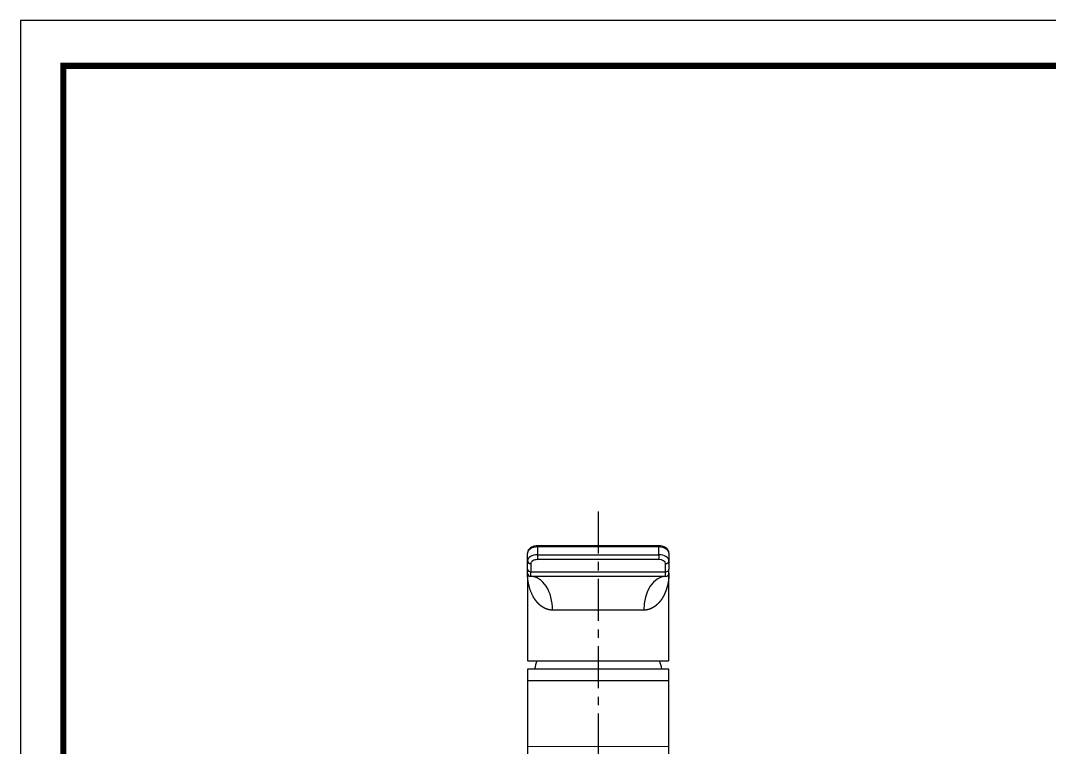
# Model space of a CAD drawing. Extents: x 1571 to 2360, y 0 to 579.
# Drawn here: x 1570.6 to 1876.1, y 363 to 578.8 of the extents above; entities that cross this region are included whole.
import ezdxf

# ---------------------------------------------------------------- set-up
doc = ezdxf.new("R2010")
doc.units = 0
doc.header["$LTSCALE"] = 10
doc.header["$MEASUREMENT"] = 0
doc.linetypes.add('CENTER', pattern=[2, 1.25, -0.25, 0.25, -0.25])
doc.layers.get('0').update_dxf_attribs({"linetype": 'CONTINUOUS'})
doc.layers.add('1', color=7, linetype='CONTINUOUS')

msp = doc.modelspace()

# ---------------------------------------------------------------- linework, layer by layer
at = {"lineweight": -3, "ltscale": 0.5}
msp.add_lwpolyline([(1570.59, 0), (2360.47, 0), (2360.47, 578.76), (1570.59, 578.76)], close=True, dxfattribs=at)
at = {"color": 5, "linetype": 'ByBlock', "lineweight": -3, "const_width": 1.82}
msp.add_lwpolyline([(1583.29, 24.78), (2347.69, 24.78), (2347.69, 565.32), (1583.29, 565.32)], close=True, dxfattribs=at)
at = {"layer": '1', "color": 1, "linetype": 'CENTER', "lineweight": -3}
msp.add_line((1742.12, 433.07), (1742.12, 254.29), dxfattribs=at)
at = {"layer": '1', "color": 7, "linetype": 'Continuous', "lineweight": -3}
for p, q in [((1760.12, 422.88), (1724.12, 422.88)), ((1724.12, 422.88), (1724.12, 422.52)), ((1760.12, 422.52), (1724.12, 422.52)), ((1724.12, 422.52), (1724.12, 420.22)), ((1760.12, 422.88), (1760.12, 422.52)), ((1760.12, 420.22), (1760.12, 422.52)), ((1721.12, 418.38), (1721.12, 420.69)), ((1724.12, 420.22), (1724.12, 418.77)), ((1724.12, 420.22), (1760.12, 420.22)), ((1760.12, 418.77), (1724.12, 418.77)), ((1760.12, 420.22), (1760.12, 418.77)), ((1763.12, 420.69), (1763.12, 418.38)), ((1721.12, 415.94), (1721.12, 418.38)), ((1721.12, 414.77), (1721.12, 415.94)), ((1722.12, 417.58), (1722.12, 415.14)), ((1762.12, 415.14), (1762.12, 417.58)), ((1763.12, 418.38), (1763.12, 415.94)), ((1763.12, 414.77), (1763.12, 415.94)), ((1721.12, 414.77), (1721.12, 388.96)), ((1722.12, 413.77), (1722.12, 415.14)), ((1722.12, 415.14), (1762.12, 415.14)), ((1762.12, 413.77), (1722.12, 413.77)), ((1762.12, 413.77), (1762.12, 415.14)), ((1763.12, 388.95), (1763.12, 414.77)), ((1755.67, 403.77), (1728.57, 403.77)), ((1721.2, 388.77), (1763.04, 388.77)), ((1721.12, 386.29), (1721.12, 260.79)), ((1763.12, 386.29), (1721.12, 386.29)), ((1763.12, 260.79), (1763.12, 386.29)), ((1763.12, 382.81), (1721.12, 382.81)), ((1763.12, 363.25), (1721.12, 363.23))]:
    msp.add_line(p, q, dxfattribs=at)
for centre, radius, start, end in [((1722.12, 414.77), 1, 180, 270), ((1762.12, 414.77), 1, 270, 0), ((1791.02, 368.93), 70, 163.5357, 165.6413), ((1693.22, 368.93), 70, 14.3587, 16.4643)]:
    msp.add_arc(centre, radius, start, end, dxfattribs=at)
for centre, major_axis, ratio, start_param, end_param in [((1724.12, 420.69), (3, 0), 0.611141, 1.570796, 3.141593), ((1760.12, 420.69), (3, 0), 0.611141, 0, 1.570796), ((1724.12, 418.38), (3, 0), 0.611141, 1.570796, 3.141593), ((1724.12, 417.58), (2, 0), 0.595317, 1.570796, 3.141593), ((1760.12, 418.38), (3, 0), 0.611141, 0, 1.570796), ((1760.12, 417.58), (2, 0), 0.595317, 0, 1.570796), ((1722.12, 418.38), (-1, 0), 0.804334, 0, 1.570796), ((1722.12, 415.94), (-1, 0), 0.804334, 0, 1.570796), ((1762.12, 418.38), (1, 0), 0.804334, 4.712389, 6.283185), ((1762.12, 415.94), (1, 0), 0.804334, 4.712389, 6.283185), ((1722.12, 403.77), (0, -10), 0.645161, 1.570796, 3.141593), ((1762.12, 403.77), (0, -10), 0.645161, 3.141593, 4.712389)]:
    msp.add_ellipse(centre, major_axis=major_axis, ratio=ratio, start_param=start_param, end_param=end_param, dxfattribs=at)
for points, knots in [([(1724.12, 422.88), (1723.98, 422.88), (1723.59, 422.86), (1722.95, 422.74), (1722.29, 422.47), (1721.76, 422.1), (1721.38, 421.65), (1721.16, 421.16), (1721.12, 420.84), (1721.12, 420.69)], [0, 0, 0, 0, 0.092578, 0.26268, 0.437207, 0.596567, 0.745319, 0.886291, 1, 1, 1, 1]), ([(1763.12, 420.69), (1763.12, 420.84), (1763.08, 421.17), (1762.86, 421.65), (1762.49, 422.09), (1761.99, 422.44), (1761.37, 422.71), (1760.73, 422.85), (1760.3, 422.88), (1760.12, 422.88)], [0, 0, 0, 0, 0.11666, 0.257914, 0.399913, 0.550668, 0.712469, 0.880169, 1, 1, 1, 1]), ([(1721.15, 413.77), (1721.15, 413.79), (1721.15, 413.83), (1721.14, 413.9), (1721.14, 413.96), (1721.14, 414.02), (1721.13, 414.09), (1721.13, 414.15), (1721.13, 414.22), (1721.13, 414.29), (1721.12, 414.35), (1721.12, 414.42), (1721.12, 414.49), (1721.12, 414.56), (1721.12, 414.63), (1721.12, 414.7), (1721.12, 414.75), (1721.12, 414.77)], [0, 0, 0, 0, 0.062604, 0.125789, 0.189554, 0.253899, 0.318824, 0.38433, 0.450417, 0.517083, 0.58433, 0.652158, 0.720565, 0.789553, 0.859122, 0.929271, 1, 1, 1, 1]), ([(1728.57, 403.77), (1728.56, 403.77), (1728.54, 403.77), (1728.5, 403.77), (1728.47, 403.77), (1728.43, 403.77), (1728.4, 403.77), (1728.37, 403.77), (1728.33, 403.78), (1728.3, 403.78), (1728.26, 403.78), (1728.23, 403.78), (1728.19, 403.78), (1728.16, 403.79), (1728.12, 403.79), (1728.09, 403.79), (1728.06, 403.8), (1728.02, 403.8), (1727.99, 403.8), (1727.95, 403.81), (1727.92, 403.81), (1727.88, 403.82), (1727.85, 403.82), (1727.81, 403.83), (1727.78, 403.83), (1727.75, 403.84), (1727.71, 403.84), (1727.68, 403.85), (1727.64, 403.86), (1727.61, 403.86), (1727.57, 403.87), (1727.54, 403.88), (1727.51, 403.89), (1727.47, 403.89), (1727.44, 403.9), (1727.4, 403.91), (1727.37, 403.92), (1727.33, 403.93), (1727.3, 403.94), (1727.26, 403.94), (1727.23, 403.95), (1727.2, 403.96), (1727.16, 403.97), (1727.13, 403.98), (1727.09, 403.99), (1727.06, 404), (1727.02, 404.01), (1726.99, 404.03), (1726.96, 404.04), (1726.92, 404.05), (1726.89, 404.06), (1726.85, 404.07), (1726.82, 404.08), (1726.79, 404.1), (1726.75, 404.11), (1726.72, 404.12), (1726.68, 404.14), (1726.65, 404.15), (1726.62, 404.16), (1726.58, 404.18), (1726.55, 404.19), (1726.51, 404.21), (1726.48, 404.22), (1726.45, 404.24), (1726.41, 404.25), (1726.38, 404.27), (1726.34, 404.28), (1726.31, 404.3), (1726.28, 404.31), (1726.24, 404.33), (1726.21, 404.35), (1726.18, 404.36), (1726.14, 404.38), (1726.11, 404.4), (1726.08, 404.42), (1726.04, 404.43), (1726.01, 404.45), (1725.97, 404.47), (1725.94, 404.49), (1725.91, 404.51), (1725.87, 404.53), (1725.84, 404.55), (1725.81, 404.57), (1725.78, 404.59), (1725.74, 404.61), (1725.71, 404.63), (1725.68, 404.65), (1725.64, 404.67), (1725.61, 404.69), (1725.58, 404.71), (1725.54, 404.73), (1725.51, 404.75), (1725.48, 404.77), (1725.45, 404.8), (1725.41, 404.82), (1725.38, 404.84), (1725.35, 404.86), (1725.32, 404.89), (1725.28, 404.91), (1725.25, 404.93), (1725.22, 404.96), (1725.19, 404.98), (1725.15, 405.01), (1725.12, 405.03), (1725.09, 405.06), (1725.06, 405.08), (1725.03, 405.11), (1724.99, 405.13), (1724.96, 405.16), (1724.93, 405.18), (1724.9, 405.21), (1724.87, 405.24), (1724.83, 405.26), (1724.8, 405.29), (1724.77, 405.32), (1724.74, 405.35), (1724.71, 405.37), (1724.68, 405.4), (1724.65, 405.43), (1724.62, 405.46), (1724.58, 405.49), (1724.55, 405.52), (1724.52, 405.55), (1724.49, 405.58), (1724.46, 405.6), (1724.43, 405.63), (1724.4, 405.67), (1724.37, 405.7), (1724.34, 405.73), (1724.31, 405.76), (1724.28, 405.79), (1724.25, 405.82), (1724.22, 405.85), (1724.19, 405.88), (1724.16, 405.92), (1724.13, 405.95), (1724.1, 405.98), (1724.07, 406.01), (1724.04, 406.05), (1724.01, 406.08), (1723.98, 406.11), (1723.95, 406.15), (1723.92, 406.18), (1723.89, 406.22), (1723.86, 406.25), (1723.83, 406.29), (1723.8, 406.32), (1723.78, 406.36), (1723.75, 406.39), (1723.72, 406.43), (1723.69, 406.46), (1723.66, 406.5), (1723.63, 406.54), (1723.61, 406.57), (1723.58, 406.61), (1723.55, 406.65), (1723.52, 406.68), (1723.49, 406.72), (1723.47, 406.76), (1723.44, 406.8), (1723.41, 406.84), (1723.38, 406.88), (1723.36, 406.91), (1723.33, 406.95), (1723.3, 406.99), (1723.28, 407.03), (1723.25, 407.07), (1723.22, 407.11), (1723.2, 407.15), (1723.17, 407.19), (1723.14, 407.23), (1723.12, 407.28), (1723.09, 407.32), (1723.06, 407.36), (1723.04, 407.4), (1723.01, 407.44), (1722.99, 407.49), (1722.96, 407.53), (1722.94, 407.57), (1722.91, 407.61), (1722.89, 407.66), (1722.86, 407.7), (1722.84, 407.74), (1722.81, 407.79), (1722.79, 407.83), (1722.71, 407.97), (1722.6, 408.19), (1722.44, 408.52), (1722.28, 408.87), (1722.13, 409.22), (1721.99, 409.59), (1721.86, 409.98), (1721.73, 410.38), (1721.62, 410.79), (1721.55, 411.09), (1721.5, 411.28), (1721.49, 411.34), (1721.48, 411.4), (1721.46, 411.46), (1721.45, 411.53), (1721.44, 411.6), (1721.42, 411.67), (1721.41, 411.74), (1721.39, 411.81), (1721.38, 411.89), (1721.36, 411.97), (1721.35, 412.05), (1721.34, 412.13), (1721.32, 412.22), (1721.31, 412.31), (1721.29, 412.4), (1721.28, 412.49), (1721.27, 412.59), (1721.25, 412.68), (1721.24, 412.78), (1721.23, 412.88), (1721.22, 412.99), (1721.21, 413.09), (1721.2, 413.2), (1721.19, 413.31), (1721.18, 413.42), (1721.17, 413.54), (1721.16, 413.65), (1721.15, 413.73), (1721.15, 413.77)], [0, 0, 0, 0, 0.002223, 0.004451, 0.006684, 0.008922, 0.011165, 0.013414, 0.015667, 0.017926, 0.020189, 0.022459, 0.024733, 0.027013, 0.029299, 0.03159, 0.033887, 0.03619, 0.038499, 0.040813, 0.043133, 0.045459, 0.047791, 0.05013, 0.052474, 0.054824, 0.057181, 0.059544, 0.061913, 0.064289, 0.066671, 0.06906, 0.071455, 0.073857, 0.076266, 0.078681, 0.081103, 0.083531, 0.085967, 0.08841, 0.090859, 0.093315, 0.095779, 0.09825, 0.100727, 0.103212, 0.105704, 0.108204, 0.110711, 0.113225, 0.115746, 0.118275, 0.120812, 0.123356, 0.125907, 0.128467, 0.131034, 0.133608, 0.136191, 0.138781, 0.141379, 0.143985, 0.146599, 0.149221, 0.151851, 0.154489, 0.157135, 0.159789, 0.162451, 0.165122, 0.1678, 0.170487, 0.173183, 0.175886, 0.178598, 0.181319, 0.184047, 0.186785, 0.189531, 0.192285, 0.195048, 0.19782, 0.2006, 0.203389, 0.206187, 0.208993, 0.211808, 0.214632, 0.217465, 0.220307, 0.223158, 0.226017, 0.228886, 0.231763, 0.23465, 0.237546, 0.240451, 0.243365, 0.246288, 0.24922, 0.252161, 0.255112, 0.258072, 0.261041, 0.26402, 0.267007, 0.270005, 0.273011, 0.276027, 0.279053, 0.282088, 0.285132, 0.288186, 0.29125, 0.294323, 0.297406, 0.300498, 0.3036, 0.306712, 0.309833, 0.312964, 0.316105, 0.319256, 0.322416, 0.325586, 0.328766, 0.331956, 0.335156, 0.338366, 0.341585, 0.344815, 0.348054, 0.351304, 0.354563, 0.357833, 0.361112, 0.364402, 0.367701, 0.371011, 0.374331, 0.377661, 0.381001, 0.384352, 0.387712, 0.391083, 0.394464, 0.397856, 0.401257, 0.404669, 0.408091, 0.411524, 0.414966, 0.41842, 0.421883, 0.425357, 0.428842, 0.432337, 0.435842, 0.439358, 0.442884, 0.446421, 0.449968, 0.453526, 0.457094, 0.460673, 0.464262, 0.467862, 0.471473, 0.475094, 0.478726, 0.482369, 0.486022, 0.489686, 0.49336, 0.497046, 0.500742, 0.504448, 0.508166, 0.511894, 0.515633, 0.519383, 0.523144, 0.526915, 0.530698, 0.534491, 0.538295, 0.564905, 0.592314, 0.620525, 0.649541, 0.679364, 0.709998, 0.741442, 0.773701, 0.806775, 0.811173, 0.815733, 0.820455, 0.825338, 0.830383, 0.83559, 0.840958, 0.846489, 0.852181, 0.858035, 0.86405, 0.870228, 0.876567, 0.883068, 0.889731, 0.896556, 0.903542, 0.91069, 0.918, 0.925472, 0.933106, 0.940901, 0.948858, 0.956978, 0.965258, 0.973701, 0.982306, 0.991072, 1, 1, 1, 1]), ([(1763.09, 413.77), (1763.09, 413.75), (1763.08, 413.71), (1763.08, 413.64), (1763.08, 413.58), (1763.07, 413.51), (1763.07, 413.45), (1763.06, 413.39), (1763.06, 413.33), (1763.05, 413.27), (1763.04, 413.21), (1763.04, 413.15), (1763.03, 413.09), (1763.03, 413.03), (1763.02, 412.97), (1763.01, 412.92), (1763.01, 412.86), (1763, 412.81), (1762.99, 412.75), (1762.99, 412.7), (1762.98, 412.64), (1762.97, 412.59), (1762.96, 412.54), (1762.96, 412.49), (1762.95, 412.44), (1762.94, 412.39), (1762.94, 412.34), (1762.93, 412.29), (1762.92, 412.24), (1762.91, 412.19), (1762.9, 412.15), (1762.9, 412.1), (1762.89, 412.05), (1762.88, 412.01), (1762.87, 411.96), (1762.87, 411.92), (1762.86, 411.88), (1762.85, 411.84), (1762.84, 411.79), (1762.83, 411.75), (1762.83, 411.71), (1762.82, 411.67), (1762.81, 411.63), (1762.8, 411.6), (1762.8, 411.56), (1762.79, 411.52), (1762.78, 411.49), (1762.77, 411.45), (1762.77, 411.41), (1762.76, 411.38), (1762.75, 411.35), (1762.74, 411.31), (1762.74, 411.28), (1762.73, 411.25), (1762.71, 411.15), (1762.66, 410.98), (1762.6, 410.74), (1762.54, 410.51), (1762.47, 410.28), (1762.4, 410.05), (1762.33, 409.83), (1762.25, 409.62), (1762.17, 409.4), (1762.09, 409.2), (1762.01, 409), (1761.93, 408.8), (1761.84, 408.61), (1761.75, 408.42), (1761.66, 408.23), (1761.57, 408.05), (1761.49, 407.91), (1761.43, 407.79), (1761.38, 407.71), (1761.33, 407.62), (1761.29, 407.54), (1761.24, 407.46), (1761.19, 407.38), (1761.14, 407.3), (1761.09, 407.22), (1761.04, 407.14), (1760.99, 407.07), (1760.93, 406.99), (1760.88, 406.91), (1760.83, 406.84), (1760.78, 406.77), (1760.72, 406.69), (1760.67, 406.62), (1760.62, 406.55), (1760.56, 406.48), (1760.51, 406.41), (1760.45, 406.34), (1760.4, 406.28), (1760.34, 406.21), (1760.29, 406.14), (1760.23, 406.08), (1760.17, 406.02), (1760.12, 405.95), (1760.06, 405.89), (1760, 405.83), (1759.94, 405.77), (1759.89, 405.71), (1759.83, 405.65), (1759.77, 405.59), (1759.71, 405.54), (1759.65, 405.48), (1759.59, 405.43), (1759.53, 405.37), (1759.47, 405.32), (1759.41, 405.27), (1759.35, 405.22), (1759.29, 405.17), (1759.23, 405.12), (1759.17, 405.07), (1759.1, 405.02), (1759.04, 404.97), (1758.98, 404.93), (1758.92, 404.88), (1758.86, 404.84), (1758.79, 404.8), (1758.73, 404.75), (1758.67, 404.71), (1758.6, 404.67), (1758.54, 404.63), (1758.48, 404.59), (1758.41, 404.56), (1758.35, 404.52), (1758.29, 404.48), (1758.22, 404.45), (1758.16, 404.41), (1758.09, 404.38), (1758.03, 404.35), (1757.97, 404.32), (1757.9, 404.28), (1757.84, 404.25), (1757.77, 404.23), (1757.71, 404.2), (1757.64, 404.17), (1757.58, 404.14), (1757.51, 404.12), (1757.44, 404.09), (1757.38, 404.07), (1757.31, 404.05), (1757.25, 404.03), (1757.18, 404), (1757.12, 403.98), (1757.05, 403.97), (1756.99, 403.95), (1756.92, 403.93), (1756.85, 403.91), (1756.79, 403.9), (1756.72, 403.88), (1756.66, 403.87), (1756.59, 403.86), (1756.52, 403.84), (1756.46, 403.83), (1756.39, 403.82), (1756.33, 403.81), (1756.26, 403.81), (1756.19, 403.8), (1756.13, 403.79), (1756.06, 403.79), (1756, 403.78), (1755.93, 403.78), (1755.87, 403.77), (1755.8, 403.77), (1755.73, 403.77), (1755.69, 403.77), (1755.67, 403.77)], [0, 0, 0, 0, 0.004904, 0.009759, 0.014566, 0.019325, 0.024035, 0.028697, 0.03331, 0.037875, 0.042392, 0.04686, 0.05128, 0.055651, 0.059974, 0.064249, 0.068475, 0.072653, 0.076783, 0.080864, 0.084897, 0.088881, 0.092817, 0.096705, 0.100544, 0.104335, 0.108077, 0.111771, 0.115417, 0.119014, 0.122563, 0.126064, 0.129516, 0.13292, 0.136275, 0.139582, 0.142841, 0.146051, 0.149213, 0.152326, 0.155392, 0.158408, 0.161377, 0.164297, 0.167168, 0.169992, 0.172766, 0.175493, 0.178171, 0.180801, 0.183382, 0.185915, 0.1884, 0.190836, 0.193224, 0.211919, 0.230358, 0.248539, 0.266465, 0.284134, 0.301547, 0.318705, 0.335608, 0.352257, 0.368651, 0.384792, 0.400679, 0.416314, 0.431697, 0.446827, 0.461707, 0.468988, 0.476229, 0.483431, 0.490593, 0.497715, 0.504798, 0.511841, 0.518845, 0.52581, 0.532736, 0.539624, 0.546472, 0.553281, 0.560052, 0.566785, 0.573479, 0.580134, 0.586752, 0.593331, 0.599873, 0.606377, 0.612843, 0.619272, 0.625663, 0.632017, 0.638334, 0.644614, 0.650857, 0.657063, 0.663233, 0.669367, 0.675464, 0.681525, 0.68755, 0.69354, 0.699494, 0.705412, 0.711295, 0.717143, 0.722957, 0.728735, 0.734479, 0.740189, 0.745864, 0.751505, 0.757113, 0.762687, 0.768228, 0.773735, 0.77921, 0.784651, 0.790061, 0.795438, 0.800782, 0.806095, 0.811377, 0.816627, 0.821846, 0.827034, 0.832191, 0.837318, 0.842415, 0.847482, 0.85252, 0.857528, 0.862507, 0.867457, 0.872379, 0.877273, 0.882139, 0.886978, 0.891789, 0.896574, 0.901331, 0.906063, 0.910768, 0.915448, 0.920103, 0.924733, 0.929339, 0.93392, 0.938477, 0.943011, 0.947522, 0.95201, 0.956476, 0.96092, 0.965343, 0.969744, 0.974125, 0.978486, 0.982826, 0.987148, 0.99145, 0.995734, 1, 1, 1, 1]), ([(1721.12, 388.93), (1721.12, 388.92), (1721.12, 388.91), (1721.12, 388.89), (1721.12, 388.88), (1721.13, 388.85), (1721.13, 388.84), (1721.14, 388.79), (1721.16, 388.77), (1721.2, 388.77)], [0, 0, 0, 0, 0.087453, 0.087453, 0.239544, 0.239544, 0.391635, 0.391635, 1, 1, 1, 1]), ([(1763.04, 388.77), (1763.07, 388.77), (1763.1, 388.79), (1763.12, 388.85), (1763.12, 388.89), (1763.12, 388.93)], [0, 0, 0, 0, 0.604206, 0.604206, 1, 1, 1, 1])]:
    msp.add_open_spline(points, degree=3, knots=knots, dxfattribs=at)
msp.add_open_spline([(1763.12, 414.77), (1763.12, 414.44), (1763.11, 414.1), (1763.09, 413.77)], degree=3, dxfattribs=at)

doc.saveas('drawing.dxf')
